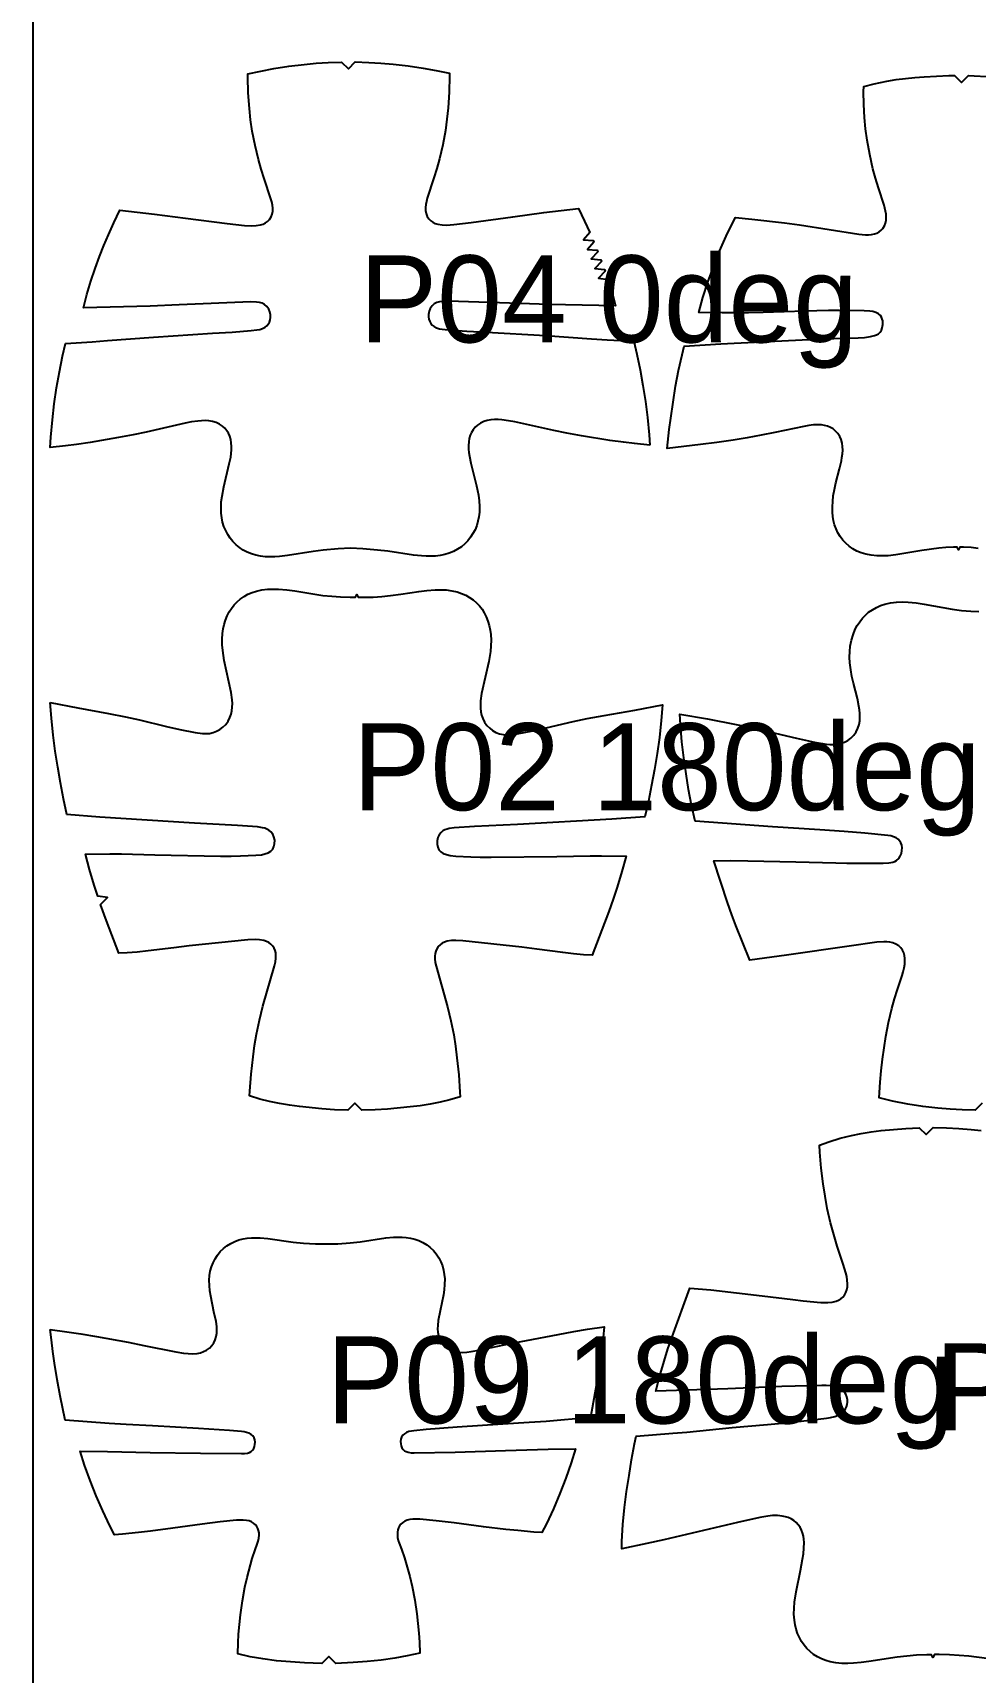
# Model space of a CAD drawing. Header units: millimetres. Extents: x 0 to 2016, y 0 to 4064.
# Drawn here: x 0 to 270.7, y 2070 to 2541.2 of the extents above; entities that cross this region are included whole.
import ezdxf

# ---------------------------------------------------------------- set-up
doc = ezdxf.new("R2010")
doc.units = ezdxf.units.MM
for name, color, linetype in [('ANNOTATION', 3, 'Continuous'), ('LEATHER', 1, 'Continuous'), ('PIECES', 5, 'Continuous')]:
    doc.layers.add(name, color=color, linetype=linetype)

msp = doc.modelspace()

# ---------------------------------------------------------------- linework, layer by layer
at = {"layer": 'LEATHER'}
msp.add_lwpolyline([(0, 0), (2000, 0), (2000, 4000), (0, 4000)], close=True, dxfattribs=at)
at = {"layer": 'PIECES'}
for points in [[(177.24, 2422.66), (172.81, 2423.13), (169.71, 2423.52), (165.75, 2424.08), (157.61, 2425.38), (153.42, 2426.14), (149.64, 2426.89), (138.45, 2429.37), (136.6, 2429.72), (134.74, 2429.97), (133.68, 2430.05), (132.62, 2430.07), (131.57, 2429.99), (130.53, 2429.8), (129.53, 2429.49), (128.58, 2429.03), (127.72, 2428.44), (127.07, 2427.83), (126.5, 2427.14), (126.03, 2426.38), (125.67, 2425.56), (125.38, 2424.6), (125.21, 2423.61), (125.15, 2422.6), (125.17, 2421.58), (125.27, 2420.57), (125.42, 2419.55), (125.83, 2417.56), (127.48, 2410.99), (127.99, 2408.33), (128.21, 2406.69), (128.31, 2405.04), (128.28, 2403.39), (128.13, 2402.11), (127.88, 2400.84), (127.51, 2399.6), (127.03, 2398.4), (126.44, 2397.27), (125.75, 2396.21), (124.96, 2395.23), (124.08, 2394.32), (123.1, 2393.51), (122.01, 2392.77), (120.85, 2392.15), (119.64, 2391.65), (118.38, 2391.26), (117.05, 2390.98), (115.71, 2390.82), (114.35, 2390.75), (112.99, 2390.76), (111.63, 2390.84), (109.37, 2391.07), (101.96, 2392.2), (99.05, 2392.56), (94.76, 2392.89), (91.23, 2393.05), (87.71, 2392.86), (83.42, 2392.5), (80.51, 2392.12), (73.12, 2390.94), (70.85, 2390.68), (69.49, 2390.59), (68.13, 2390.57), (66.78, 2390.63), (65.43, 2390.78), (64.1, 2391.05), (62.84, 2391.43), (61.62, 2391.92), (60.45, 2392.53), (59.36, 2393.26), (58.38, 2394.07), (57.49, 2394.96), (56.69, 2395.95), (55.99, 2397), (55.4, 2398.12), (54.91, 2399.32), (54.53, 2400.56), (54.26, 2401.82), (54.11, 2403.11), (54.06, 2404.76), (54.15, 2406.4), (54.36, 2408.04), (54.85, 2410.71), (56.45, 2417.29), (56.84, 2419.29), (56.98, 2420.3), (57.07, 2421.32), (57.09, 2422.34), (57.02, 2423.34), (56.85, 2424.33), (56.55, 2425.3), (56.17, 2426.11), (55.7, 2426.86), (55.13, 2427.55), (54.47, 2428.15), (53.6, 2428.74), (52.66, 2429.19), (51.65, 2429.5), (50.61, 2429.68), (49.56, 2429.74), (48.5, 2429.72), (47.44, 2429.63), (45.58, 2429.37), (43.73, 2429.01), (32.56, 2426.44), (28.79, 2425.66), (24.61, 2424.87), (16.48, 2423.5), (12.52, 2422.91), (9.43, 2422.5), (5, 2422), (5.19, 2425.04), (5.64, 2430), (6.18, 2434.61), (6.85, 2439.21), (7.63, 2443.74), (8.53, 2448.25), (9.36, 2451.96), (17.02, 2452.43), (21.5, 2452.74), (34.7, 2453.77), (51.63, 2454.89), (57.26, 2455.22), (62.7, 2455.62), (64.39, 2455.8), (65.2, 2455.96), (65.98, 2456.21), (66.7, 2456.59), (67.21, 2457.01), (67.63, 2457.51), (67.95, 2458.08), (68.16, 2458.74), (68.25, 2459.42), (68.23, 2460.12), (68.08, 2460.99), (67.76, 2461.81), (67.26, 2462.54), (66.6, 2463.11), (65.87, 2463.47), (65.09, 2463.69), (64.27, 2463.8), (62.64, 2463.86), (42.02, 2463.06), (33.7, 2462.66), (14.54, 2462.16), (15.52, 2465.97), (16.67, 2469.86), (17.88, 2473.43), (19.19, 2476.95), (20.42, 2480.05), (21.71, 2483.13), (23.23, 2486.56), (24.95, 2490.21), (34.95, 2489.12), (43.88, 2487.99), (55.81, 2486.39), (60.85, 2485.84), (62.88, 2485.75), (64.16, 2485.8), (65.41, 2486.02), (66.14, 2486.25), (66.82, 2486.58), (67.44, 2487.01), (67.97, 2487.55), (68.44, 2488.28), (68.75, 2489.08), (68.91, 2489.94), (68.93, 2490.83), (68.83, 2491.72), (68.63, 2492.6), (68.38, 2493.47), (66.44, 2499.32), (65.59, 2502.03), (64.82, 2504.76), (63.83, 2508.82), (63.04, 2512.91), (62.57, 2516.17), (62.22, 2519.45), (61.89, 2523.98), (61.73, 2528.51), (61.74, 2529.42), (65.5, 2530.23), (69.26, 2530.93), (73.57, 2531.6), (77.9, 2532.13), (81.38, 2532.45), (84.86, 2532.68), (88.64, 2532.83), (90.65, 2530.84), (92.64, 2532.85), (96.53, 2532.73), (100.01, 2532.52), (103.49, 2532.23), (107.82, 2531.73), (112.14, 2531.1), (115.9, 2530.43), (119.67, 2529.64), (119.68, 2528.73), (119.56, 2524.2), (119.27, 2519.67), (118.94, 2516.39), (118.5, 2513.13), (117.74, 2509.02), (116.78, 2504.96), (116.03, 2502.23), (115.2, 2499.51), (113.31, 2493.65), (113.06, 2492.77), (112.88, 2491.89), (112.78, 2491), (112.81, 2490.11), (112.97, 2489.25), (113.29, 2488.45), (113.76, 2487.73), (114.3, 2487.19), (114.92, 2486.77), (115.61, 2486.44), (116.33, 2486.21), (117.59, 2486.01), (118.87, 2485.97), (120.9, 2486.08), (125.93, 2486.66), (137.85, 2488.36), (146.77, 2489.55), (156.77, 2490.71), (158.51, 2487.08), (159.97, 2483.84), (158.17, 2481.7), (160.96, 2481.54), (161.16, 2481.09), (159.33, 2478.98), (162.11, 2478.77), (162.3, 2478.31), (160.43, 2476.24), (163.21, 2475.98), (163.39, 2475.51), (161.47, 2473.48), (164.25, 2473.17), (164.41, 2472.7), (162.46, 2470.7), (165.23, 2470.33), (166.38, 2466.55), (167.39, 2462.75), (148.23, 2463.1), (139.9, 2463.43), (119.28, 2464.08), (117.64, 2464.01), (116.83, 2463.89), (116.05, 2463.67), (115.33, 2463.3), (114.67, 2462.72), (114.17, 2461.99), (113.86, 2461.17), (113.71, 2460.29), (113.7, 2459.6), (113.8, 2458.91), (114.01, 2458.25), (114.34, 2457.69), (114.76, 2457.19), (115.28, 2456.78), (116, 2456.41), (116.78, 2456.16), (117.59, 2456.01), (119.29, 2455.83), (124.72, 2455.48), (130.35, 2455.19), (147.3, 2454.2), (160.51, 2453.28), (164.99, 2453), (172.65, 2452.59), (173.51, 2448.89), (174.44, 2444.39), (175.25, 2439.86), (175.96, 2435.27), (176.54, 2430.66), (177.03, 2425.71), (177.24, 2422.66)], [(5, 2348.75), (12.92, 2347.16), (21.74, 2345.56), (26.61, 2344.63), (30.61, 2343.74), (38.42, 2341.85), (42.24, 2340.97), (46.67, 2340.1), (48.71, 2339.82), (49.73, 2339.78), (50.74, 2339.86), (51.8, 2340.08), (52.8, 2340.46), (53.74, 2340.98), (54.6, 2341.63), (55.4, 2342.44), (56.07, 2343.36), (56.6, 2344.38), (56.95, 2345.35), (57.17, 2346.36), (57.29, 2347.39), (57.32, 2348.43), (57.27, 2349.47), (56.99, 2351.57), (54.99, 2360.82), (54.56, 2363.66), (54.43, 2365.29), (54.39, 2366.92), (54.49, 2368.55), (54.67, 2369.87), (54.95, 2371.16), (55.34, 2372.42), (55.84, 2373.64), (56.41, 2374.75), (57.07, 2375.79), (57.83, 2376.76), (58.68, 2377.66), (59.61, 2378.47), (60.67, 2379.21), (61.8, 2379.83), (62.99, 2380.34), (64.22, 2380.73), (65.79, 2381.08), (67.38, 2381.27), (68.99, 2381.33), (70.6, 2381.29), (72.94, 2381.1), (75.28, 2380.79), (80.47, 2379.94), (83.35, 2379.52), (85.86, 2379.26), (88.37, 2379.08), (91.13, 2378.99), (92.67, 2378.99), (93.07, 2379.79), (93.47, 2378.99), (95, 2378.97), (97.76, 2379.05), (100.28, 2379.2), (102.79, 2379.44), (105.67, 2379.84), (110.87, 2380.65), (113.21, 2380.94), (115.55, 2381.12), (117.17, 2381.14), (118.77, 2381.07), (120.36, 2380.86), (121.93, 2380.51), (123.15, 2380.1), (124.34, 2379.58), (125.46, 2378.95), (126.52, 2378.2), (127.45, 2377.39), (128.29, 2376.48), (129.04, 2375.51), (129.69, 2374.46), (130.25, 2373.35), (130.74, 2372.12), (131.12, 2370.86), (131.39, 2369.56), (131.56, 2368.25), (131.64, 2366.62), (131.6, 2364.98), (131.45, 2363.35), (131, 2360.52), (128.92, 2351.29), (128.63, 2349.19), (128.57, 2348.15), (128.59, 2347.11), (128.7, 2346.08), (128.92, 2345.07), (129.26, 2344.09), (129.78, 2343.07), (130.44, 2342.15), (131.24, 2341.33), (132.09, 2340.67), (133.03, 2340.14), (134.03, 2339.76), (135.08, 2339.52), (136.1, 2339.44), (137.12, 2339.48), (139.16, 2339.74), (143.59, 2340.57), (147.42, 2341.42), (155.24, 2343.25), (159.25, 2344.11), (164.12, 2345), (172.96, 2346.53), (180.89, 2348.06), (180.53, 2343.52), (179.98, 2338.65), (179.32, 2334.04), (178.55, 2329.44), (177.73, 2324.92), (176.83, 2320.41), (175.83, 2315.85), (166.34, 2315.2), (139.21, 2313.66), (126.84, 2313.11), (121.03, 2312.74), (119.63, 2312.53), (118.98, 2312.36), (118.36, 2312.12), (117.77, 2311.8), (117.26, 2311.39), (116.7, 2310.7), (116.31, 2309.9), (116.11, 2308.94), (116.12, 2307.96), (116.3, 2307.16), (116.66, 2306.42), (117.22, 2305.81), (117.91, 2305.36), (118.87, 2304.99), (119.88, 2304.77), (121.52, 2304.57), (125.85, 2304.37), (128.53, 2304.3), (131.62, 2304.28), (150.48, 2304.45), (160.06, 2304.66), (163.4, 2304.66), (170.46, 2304.51), (169.23, 2300.16), (167.84, 2295.64), (166.69, 2292.16), (165.47, 2288.7), (160.64, 2276.1), (158.21, 2276.24), (155.32, 2276.48), (152.22, 2276.85), (144.79, 2277.84), (140.45, 2278.38), (123.55, 2280.24), (121.52, 2280.34), (120.24, 2280.29), (118.99, 2280.08), (118.27, 2279.85), (117.59, 2279.52), (116.98, 2279.1), (116.45, 2278.57), (116.04, 2277.95), (115.74, 2277.28), (115.56, 2276.56), (115.47, 2275.82), (115.47, 2275.06), (115.6, 2273.97), (115.83, 2272.9), (119.11, 2261.22), (120.11, 2257.24), (120.93, 2253.21), (121.43, 2249.93), (121.84, 2246.62), (122.34, 2241.69), (122.71, 2236.74), (122.77, 2235.42), (119.77, 2234.53), (116.97, 2233.83), (114.14, 2233.25), (111.27, 2232.81), (108.38, 2232.46), (101.93, 2231.86), (98.35, 2231.63), (94.49, 2231.53), (92.49, 2233.54), (90.49, 2231.55), (86.62, 2231.67), (83.05, 2231.93), (76.6, 2232.59), (73.71, 2232.96), (70.85, 2233.42), (68.02, 2234.02), (65.23, 2234.75), (62.23, 2235.66), (62.31, 2236.98), (62.72, 2241.92), (63.26, 2246.85), (63.69, 2250.15), (64.22, 2253.44), (65.07, 2257.46), (66.1, 2261.43), (69.46, 2273.08), (69.71, 2274.15), (69.84, 2275.24), (69.85, 2276), (69.77, 2276.74), (69.59, 2277.46), (69.3, 2278.14), (68.89, 2278.76), (68.37, 2279.29), (67.76, 2279.72), (67.09, 2280.05), (66.37, 2280.29), (65.11, 2280.51), (63.84, 2280.57), (61.81, 2280.49), (44.9, 2278.76), (40.55, 2278.25), (33.11, 2277.32), (30.01, 2276.98), (27.12, 2276.75), (24.69, 2276.64), (21.19, 2285.96), (19.48, 2290.67), (21.44, 2292.66), (18.67, 2293.03), (17.64, 2296.23), (16.28, 2300.76), (15.09, 2305.13), (22.15, 2305.22), (25.49, 2305.19), (35.07, 2304.9), (53.93, 2304.59), (57.02, 2304.58), (59.69, 2304.63), (64.02, 2304.8), (65.67, 2304.98), (66.68, 2305.19), (67.64, 2305.56), (68.34, 2306.01), (68.9, 2306.61), (69.27, 2307.34), (69.46, 2308.15), (69.48, 2309.13), (69.28, 2310.08), (68.9, 2310.89), (68.35, 2311.58), (67.83, 2312), (67.25, 2312.32), (66.63, 2312.56), (65.98, 2312.74), (64.58, 2312.96), (58.78, 2313.38), (46.41, 2314.03), (19.3, 2315.78), (9.8, 2316.5), (8.85, 2321.07), (7.98, 2325.59), (7.19, 2330.12), (6.46, 2334.72), (5.84, 2339.33), (5.33, 2344.21), (5, 2348.75)], [(5, 2168.52), (9.78, 2167.84), (13.78, 2167.22), (18.29, 2166.46), (27.37, 2164.82), (31.93, 2163.95), (41.13, 2162.1), (43.28, 2161.74), (44.58, 2161.6), (45.88, 2161.55), (47.18, 2161.64), (48.14, 2161.83), (49.07, 2162.14), (49.94, 2162.57), (50.72, 2163.14), (51.41, 2163.86), (51.96, 2164.67), (52.38, 2165.57), (52.66, 2166.5), (52.82, 2167.45), (52.88, 2168.42), (52.84, 2169.39), (52.66, 2170.8), (52.04, 2173.57), (51.11, 2178.1), (50.88, 2179.62), (50.73, 2181.16), (50.7, 2182.7), (50.79, 2183.98), (50.99, 2185.24), (51.31, 2186.47), (51.76, 2187.67), (52.34, 2188.83), (53.03, 2189.91), (53.85, 2190.9), (54.77, 2191.81), (55.78, 2192.59), (56.85, 2193.26), (58, 2193.81), (59.2, 2194.24), (60.39, 2194.54), (61.61, 2194.73), (62.83, 2194.84), (64.07, 2194.87), (65.31, 2194.83), (67.52, 2194.65), (74.83, 2193.62), (77.74, 2193.3), (81.25, 2193.13), (87.66, 2193.16), (91.18, 2193.37), (94.08, 2193.71), (101.38, 2194.81), (103.59, 2195.02), (104.83, 2195.06), (106.06, 2195.05), (107.29, 2194.95), (108.51, 2194.77), (109.71, 2194.48), (110.91, 2194.06), (112.06, 2193.52), (113.14, 2192.86), (114.16, 2192.09), (115.09, 2191.2), (115.91, 2190.21), (116.62, 2189.13), (117.21, 2187.99), (117.67, 2186.79), (118, 2185.56), (118.21, 2184.3), (118.31, 2183.02), (118.3, 2181.48), (118.17, 2179.95), (117.95, 2178.42), (117.06, 2173.88), (116.47, 2171.1), (116.3, 2169.7), (116.28, 2168.72), (116.34, 2167.76), (116.51, 2166.81), (116.8, 2165.88), (117.23, 2164.99), (117.79, 2164.17), (118.48, 2163.47), (119.27, 2162.9), (120.14, 2162.48), (121.07, 2162.18), (122.03, 2162), (123.33, 2161.92), (124.64, 2161.98), (125.94, 2162.14), (128.08, 2162.52), (137.26, 2164.45), (141.82, 2165.37), (150.88, 2167.1), (155.38, 2167.9), (159.37, 2168.56), (164.15, 2169.28), (163.84, 2166.25), (163.46, 2162.91), (163, 2159.59), (162.26, 2154.9), (161.44, 2150.22), (160.15, 2143.19), (147.48, 2142.1), (142.58, 2141.74), (135.06, 2141.3), (121.85, 2140.45), (112.97, 2139.78), (109.46, 2139.41), (108.74, 2139.3), (108.03, 2139.14), (107.34, 2138.89), (106.76, 2138.56), (106.27, 2138.12), (105.9, 2137.58), (105.69, 2136.96), (105.63, 2136.3), (105.69, 2135.63), (105.82, 2135.06), (106.03, 2134.52), (106.35, 2134.05), (106.78, 2133.67), (107.29, 2133.4), (107.83, 2133.22), (108.68, 2133.09), (109.54, 2133.06), (121.36, 2133.29), (135.74, 2133.68), (148.08, 2134.07), (155.91, 2134.22), (154.64, 2130.15), (153.1, 2125.73), (151.41, 2121.35), (149.54, 2116.97), (147.52, 2112.66), (146.22, 2110.12), (143.92, 2110.28), (139.36, 2110.68), (135.9, 2111.03), (129.46, 2111.81), (121.07, 2112.94), (115.85, 2113.51), (111.14, 2113.94), (110.18, 2113.99), (109.21, 2113.97), (108.26, 2113.85), (107.56, 2113.68), (106.9, 2113.42), (106.29, 2113.06), (105.75, 2112.59), (105.35, 2112.08), (105.05, 2111.51), (104.84, 2110.89), (104.73, 2110.25), (104.71, 2109.59), (104.79, 2108.72), (104.99, 2107.87), (105.27, 2107.04), (105.9, 2105.39), (106.76, 2102.85), (108.26, 2097.46), (108.95, 2094.63), (109.71, 2090.72), (110.29, 2086.78), (110.62, 2084), (110.87, 2081.21), (111.03, 2078.65), (111.14, 2075.51), (107.57, 2074.68), (104.01, 2074.01), (100.02, 2073.46), (96.01, 2073.06), (92.05, 2072.77), (87.04, 2072.51), (85.03, 2074.5), (83.04, 2072.49), (78.02, 2072.7), (74.06, 2072.95), (70.04, 2073.31), (66.04, 2073.83), (62.48, 2074.46), (58.9, 2075.26), (58.98, 2078.4), (59.12, 2080.96), (59.34, 2083.75), (59.64, 2086.53), (60.19, 2090.48), (60.91, 2094.4), (61.57, 2097.23), (63.02, 2102.64), (63.85, 2105.19), (64.48, 2106.84), (64.74, 2107.68), (64.93, 2108.53), (65.01, 2109.4), (64.98, 2110.06), (64.86, 2110.7), (64.65, 2111.31), (64.34, 2111.88), (63.94, 2112.39), (63.4, 2112.85), (62.78, 2113.21), (62.12, 2113.46), (61.41, 2113.63), (60.46, 2113.74), (59.5, 2113.74), (58.54, 2113.69), (53.83, 2113.21), (48.61, 2112.59), (40.24, 2111.38), (33.8, 2110.55), (30.35, 2110.16), (25.79, 2109.72), (23.49, 2109.53), (22.17, 2112.06), (20.11, 2116.35), (18.19, 2120.71), (16.46, 2125.07), (14.88, 2129.48), (13.58, 2133.54), (21.41, 2133.47), (33.75, 2133.19), (48.13, 2132.94), (59.95, 2132.83), (60.81, 2132.86), (61.66, 2133), (62.2, 2133.18), (62.7, 2133.46), (63.13, 2133.84), (63.45, 2134.32), (63.65, 2134.86), (63.77, 2135.43), (63.83, 2136.1), (63.77, 2136.76), (63.55, 2137.38), (63.18, 2137.92), (62.68, 2138.35), (62.09, 2138.67), (61.41, 2138.92), (60.69, 2139.07), (59.97, 2139.17), (56.46, 2139.51), (47.57, 2140.09), (34.36, 2140.82), (26.83, 2141.18), (21.93, 2141.5), (9.25, 2142.47), (7.89, 2149.48), (7.02, 2154.16), (6.24, 2158.84), (5.75, 2162.16), (5.33, 2165.49), (5, 2168.52)]]:
    msp.add_lwpolyline(points, close=True, dxfattribs=at)
for points in [[(271.55, 2393.03), (269.58, 2393.27), (267.38, 2393.39), (266.32, 2393.38), (265.92, 2392.58), (265.52, 2393.38), (264.47, 2393.4), (262.27, 2393.31), (260.29, 2393.1), (255.37, 2392.41), (247.95, 2391.19), (245.69, 2390.93), (244.07, 2390.85), (242.45, 2390.87), (240.83, 2391.03), (239.24, 2391.35), (237.96, 2391.74), (236.73, 2392.25), (235.56, 2392.89), (234.46, 2393.66), (233.52, 2394.48), (232.67, 2395.4), (231.92, 2396.4), (231.27, 2397.48), (230.74, 2398.62), (230.33, 2399.79), (230.03, 2400.99), (229.83, 2402.22), (229.72, 2403.46), (229.69, 2405.01), (229.77, 2406.55), (229.93, 2408.09), (230.24, 2409.99), (230.65, 2411.86), (231.72, 2415.93), (232.25, 2418.15), (232.44, 2419.18), (232.58, 2420.22), (232.64, 2421.26), (232.61, 2422.29), (232.46, 2423.3), (232.18, 2424.29), (231.78, 2425.19), (231.26, 2426.02), (230.61, 2426.75), (229.86, 2427.37), (229.1, 2427.81), (228.29, 2428.14), (227.45, 2428.36), (226.58, 2428.5), (225.7, 2428.55), (224.29, 2428.51), (222.9, 2428.34), (221.52, 2428.1), (213.17, 2426.35), (209.19, 2425.57), (205.21, 2424.84), (201.21, 2424.16), (196.51, 2423.46), (191.79, 2422.85), (182.24, 2421.75), (182.83, 2427.18), (183.25, 2430.5), (183.9, 2435.1), (184.65, 2439.68), (185.51, 2444.2), (186.5, 2448.7), (187.1, 2451.11), (197.61, 2451.78), (207.32, 2452.3), (220.97, 2452.96), (232.36, 2453.41), (237.13, 2453.56), (238.87, 2453.67), (240.59, 2453.89), (241.82, 2454.17), (242.39, 2454.41), (242.91, 2454.74), (243.39, 2455.22), (243.76, 2455.79), (244.02, 2456.42), (244.19, 2457.4), (244.13, 2458.4), (244, 2458.95), (243.79, 2459.48), (243.48, 2459.95), (242.9, 2460.47), (242.2, 2460.82), (241.32, 2461.08), (240.42, 2461.21), (238.82, 2461.31), (231.76, 2461.38), (228.61, 2461.36), (221.83, 2461.22), (209.8, 2460.84), (205.59, 2460.74), (201.39, 2460.7), (198.03, 2460.71), (191.3, 2460.87), (192.49, 2465.1), (193.92, 2469.57), (195.5, 2473.98), (197.27, 2478.41), (199.2, 2482.76), (201.28, 2487.05), (201.83, 2488.09), (206.58, 2487.63), (215.88, 2486.59), (220.27, 2486.02), (237.25, 2483.39), (239.23, 2483.2), (240.09, 2483.18), (240.93, 2483.24), (241.77, 2483.41), (242.45, 2483.66), (243.09, 2484.01), (243.66, 2484.46), (244.16, 2485), (244.62, 2485.73), (244.94, 2486.54), (245.12, 2487.39), (245.17, 2488.26), (245.11, 2489.13), (244.97, 2489.99), (244.52, 2491.71), (242.91, 2496.7), (242.08, 2499.42), (241.34, 2502.16), (240.39, 2506.22), (239.63, 2510.33), (239.18, 2513.59), (238.87, 2516.87), (238.67, 2520.61), (238.64, 2524.35), (238.69, 2525.77), (241.69, 2526.58), (245.3, 2527.35), (247.97, 2527.78), (250.65, 2528.11), (253.33, 2528.37), (256.03, 2528.58), (259.59, 2528.79), (263.16, 2528.93), (264.78, 2528.95), (266.77, 2526.93), (268.78, 2528.92), (270.41, 2528.88), (273.97, 2528.7)], [(272.7, 2233.53), (270.7, 2231.54), (266.95, 2231.66), (263.47, 2231.86), (259.99, 2232.15), (255.65, 2232.64), (251.34, 2233.29), (246.95, 2234.15), (243.07, 2235.1), (243.39, 2239.58), (243.72, 2242.9), (244.1, 2246.22), (244.54, 2249.49), (245.06, 2252.75), (245.82, 2256.79), (246.74, 2260.79), (247.5, 2263.53), (248.34, 2266.25), (249.68, 2270.27), (250.01, 2271.35), (250.29, 2272.45), (250.47, 2273.56), (250.53, 2274.37), (250.52, 2275.17), (250.41, 2275.96), (250.2, 2276.73), (249.85, 2277.5), (249.38, 2278.18), (248.78, 2278.77), (247.95, 2279.3), (247.02, 2279.66), (246.19, 2279.83), (245.34, 2279.91), (244.48, 2279.93), (242.46, 2279.79), (234.48, 2278.7), (216.5, 2276.12), (205.99, 2274.68), (201.98, 2284.59), (200.78, 2287.73), (199.55, 2291.28), (195.6, 2303.23), (200.44, 2303.27), (205.43, 2303.25), (219.15, 2302.96), (230.66, 2302.62), (233.82, 2302.58), (244.24, 2302.53), (245.91, 2302.63), (247.05, 2302.82), (247.6, 2303), (248.1, 2303.27), (248.72, 2303.84), (249.19, 2304.55), (249.5, 2305.34), (249.67, 2306.18), (249.7, 2306.95), (249.61, 2307.71), (249.35, 2308.43), (249, 2308.96), (248.55, 2309.41), (248.03, 2309.78), (247.28, 2310.13), (246.47, 2310.37), (245.64, 2310.52), (238.96, 2311.16), (233.07, 2311.63), (226.12, 2312.1), (212.48, 2312.95), (190.25, 2314.58), (189.25, 2319.17), (188.38, 2323.68), (187.63, 2328.22), (186.99, 2332.82), (186.48, 2337.44), (186.06, 2342.4), (185.89, 2345.41), (185.89, 2345.41), (193.81, 2344.01), (202, 2342.41), (206.73, 2341.4), (219.35, 2338.44), (224.51, 2337.32), (226.84, 2336.92), (227.91, 2336.79), (228.98, 2336.7), (230.04, 2336.69), (231.11, 2336.79), (232.15, 2337.01), (233.15, 2337.36), (234.08, 2337.85), (234.94, 2338.47), (235.8, 2339.32), (236.49, 2340.3), (237.02, 2341.39), (237.34, 2342.4), (237.53, 2343.45), (237.6, 2344.51), (237.58, 2345.58), (237.48, 2346.65), (237.32, 2347.72), (236.86, 2349.92), (235.74, 2354.27), (235.3, 2356.2), (234.96, 2358.14), (234.73, 2360.1), (234.64, 2361.73), (234.67, 2363.35), (234.82, 2364.96), (235.14, 2366.61), (235.61, 2368.22), (236.25, 2369.78), (236.84, 2370.89), (237.52, 2371.94), (238.29, 2372.92), (239.15, 2373.83), (240.1, 2374.65), (241.18, 2375.41), (242.33, 2376.05), (243.54, 2376.59), (244.79, 2377), (246.41, 2377.37), (248.06, 2377.58), (249.73, 2377.64), (251.4, 2377.59), (253.73, 2377.37), (256.05, 2377.03), (264.13, 2375.58), (266.77, 2375.21), (269.43, 2374.97), (271.7, 2374.91)], [(276.99, 2073.56), (268.9, 2074.56), (266.11, 2074.83), (263.31, 2075.01), (260.33, 2075.07), (258.97, 2075.04), (258.58, 2074.24), (258.17, 2075.03), (256.8, 2075.03), (253.82, 2074.89), (251.03, 2074.64), (248.25, 2074.3), (240.19, 2073.08), (237.98, 2072.79), (235.77, 2072.57), (234.07, 2072.49), (232.38, 2072.51), (230.69, 2072.66), (229.03, 2072.97), (227.76, 2073.34), (226.54, 2073.81), (225.36, 2074.41), (224.25, 2075.12), (223.26, 2075.91), (222.36, 2076.8), (221.55, 2077.78), (220.84, 2078.82), (220.22, 2079.94), (219.7, 2081.14), (219.28, 2082.37), (218.97, 2083.64), (218.77, 2084.93), (218.65, 2086.66), (218.67, 2088.4), (218.81, 2090.13), (219.24, 2093.1), (220.48, 2099.24), (221.09, 2102.44), (221.35, 2104.05), (221.51, 2105.67), (221.54, 2107.29), (221.47, 2108.21), (221.34, 2109.12), (221.12, 2110.01), (220.81, 2110.86), (220.4, 2111.66), (219.88, 2112.4), (219.27, 2113.05), (218.58, 2113.59), (217.83, 2114.05), (217.02, 2114.42), (216.17, 2114.7), (215.3, 2114.89), (213.9, 2115.04), (212.5, 2115.02), (211.09, 2114.88), (208.8, 2114.49), (202.39, 2113.04), (181.23, 2108.04), (176.36, 2106.96), (169.15, 2105.47), (169.22, 2107.53), (169.53, 2112.43), (169.99, 2117.31), (170.57, 2121.93), (171.27, 2126.54), (172.02, 2131.07), (172.84, 2135.6), (173.3, 2137.87), (183.83, 2138.66), (187.83, 2139.02), (200.85, 2140.29), (211.06, 2141.16), (217.49, 2141.8), (227.95, 2142.97), (229.18, 2143.2), (230.4, 2143.52), (231.17, 2143.81), (231.9, 2144.19), (232.57, 2144.66), (233.05, 2145.14), (233.44, 2145.68), (233.74, 2146.29), (233.93, 2146.94), (234.01, 2147.6), (234, 2148.28), (233.85, 2149.12), (233.54, 2149.92), (233.06, 2150.64), (232.44, 2151.24), (231.76, 2151.65), (231.03, 2151.95), (230.26, 2152.16), (229.08, 2152.34), (227.88, 2152.41), (226.68, 2152.42), (215.18, 2152.11), (199.61, 2151.48), (178.93, 2150.73), (180.03, 2154.86), (181.35, 2159.4), (182.45, 2162.9), (183.63, 2166.38), (188.75, 2180.39), (194.77, 2179.86), (209.54, 2178.21), (218.3, 2177.1), (221.33, 2176.76), (226.35, 2176.3), (228.35, 2176.28), (229.58, 2176.39), (230.77, 2176.68), (231.46, 2176.97), (232.09, 2177.35), (232.66, 2177.81), (233.14, 2178.37), (233.57, 2179.12), (233.85, 2179.93), (234, 2180.79), (234.04, 2181.66), (233.97, 2182.71), (233.8, 2183.75), (233.56, 2184.78), (232.8, 2187.29), (231.1, 2192.45), (230.29, 2195.14), (229.17, 2199.19), (228.22, 2203.27), (227.57, 2206.82), (227.03, 2210.4), (226.48, 2214.92), (226.08, 2219.46), (225.98, 2221.46), (228.65, 2222.45), (231.88, 2223.47), (235.16, 2224.3), (237.97, 2224.86), (240.81, 2225.3), (243.66, 2225.66), (247.21, 2226.02), (250.77, 2226.3), (254.61, 2226.48), (256.63, 2224.51), (258.61, 2226.53), (262.45, 2226.45), (266.01, 2226.27), (269.57, 2226), (272.43, 2225.71)]]:
    msp.add_lwpolyline(points, dxfattribs=at)

# ---------------------------------------------------------------- texts
at = {"layer": 'ANNOTATION'}
for s, p in [('P04 0deg', (93.86, 2452.24)), ('P02 180deg', (91.95, 2317.77)), ('P09 180deg', (84.39, 2141.51)), ('P01 0deg', (259.21, 2139.52))]:
    msp.add_text(s, height=25, dxfattribs=at).set_placement(p)

doc.saveas('drawing.dxf')
